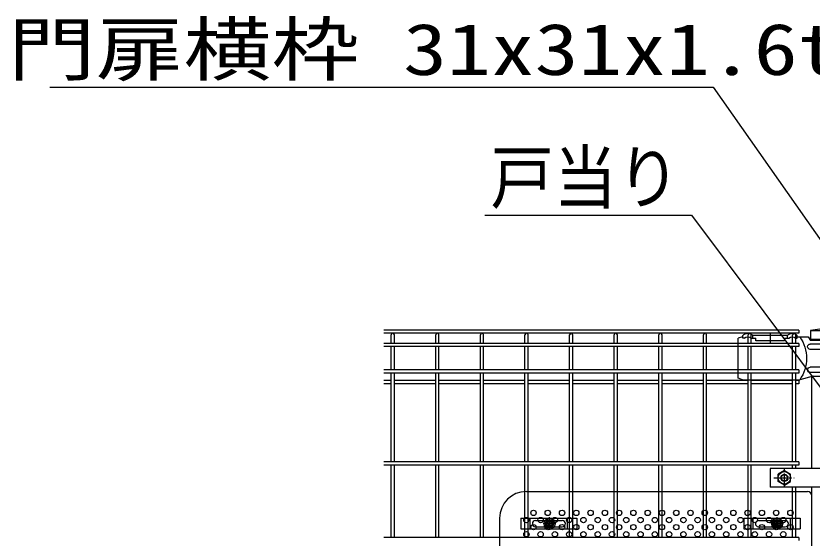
# Model space of a CAD drawing. Units: millimetres, scale not verified. Extents: x -4455 to 4455, y -3150 to 3150.
# Drawn here: x -3829 to -2936, y 138 to 724 of the extents above; entities that cross this region are included whole.
import ezdxf
from ezdxf.enums import TextEntityAlignment as Align

# ---------------------------------------------------------------- set-up
doc = ezdxf.new("R2010")
doc.units = ezdxf.units.MM
doc.header["$LTSCALE"] = 20
doc.linetypes.add('USER4', pattern=[1.125, 0.75, -0.125, 0.125, -0.125])
for name, color, linetype, lineweight in [('0-0_外形線', 7, 'Continuous', 25), ('0-1_寸法線', 4, 'Continuous', 25), ('0-B_LAYER06', 3, 'Continuous', 25), ('0-D_継手', 3, 'Continuous', 25), ('0-E_2', 7, 'Continuous', 25), ('0-F_NER', 30, 'Continuous', 25), ('1-0_新目隠小2', 4, 'Continuous', 25), ('1-2_穴パン小', 7, 'Continuous', 25), ('1-3_固定金具', 41, 'Continuous', 25)]:
    doc.layers.add(name, color=color, linetype=linetype, lineweight=lineweight)
doc.styles.add('ＭＳ ゴシック', font='')
doc.styles.get('ＭＳ ゴシック').set_extended_font_data('MS Gothic')

# ---------------------------------------------------------------- blocks, each defined once
blk = doc.blocks.new('tu')
at = {"layer": '0-B_LAYER06'}
for p, q in [((141880.7, 81400.2), (141880.7, 81185.2)), ((141270.7, 81320.2), (141028.6, 81320.2)), ((141270.7, 81292.7), (141270.7, 81352.7)), ((141560.7, 81292.7), (141460.7, 81292.7)), ((141490.7, 81352.7), (142270.7, 81352.7)), ((141490.7, 81292.7), (141490.7, 81352.7)), ((141560.7, 81292.7), (141560.7, 81232.7)), ((142300.7, 81292.7), (142200.7, 81292.7)), ((142270.7, 81292.7), (142270.7, 81352.7)), ((142460.7, 81292.7), (142490.7, 81292.7)), ((142490.7, 81292.7), (142490.7, 81352.7)), ((142500.1, 81320.2), (142600.1, 81288.2)), ((139974.8, 80540.2), (139974.8, 81140.2)), ((140153.5, 81160.2), (140980.1, 81160.2)), ((140153.5, 81040.2), (140980.1, 81040.2)), ((140200.4, 80930.2), (140218.9, 80930.2)), ((140340.1, 81000.2), (140201.6, 80920.2)), ((140340.1, 81000.2), (140201.6, 80920.2)), ((140201.6, 80920.2), (140201.6, 80760.2)), ((140201.6, 80920.2), (140201.6, 80760.2)), ((140340.1, 80894.2), (140340.1, 81005.8)), ((140478.7, 80920.2), (140340.1, 81000.2)), ((140478.7, 80920.2), (140340.1, 81000.2)), ((140340.1, 80813.2), (140340.1, 80867.2)), ((140478.7, 80760.2), (140478.7, 80920.2)), ((140478.7, 80760.2), (140478.7, 80920.2)), ((140286.1, 80840.2), (140174.6, 80840.2)), ((140200.4, 80750.2), (140218.9, 80750.2)), ((140201.6, 80760.2), (140340.1, 80680.2)), ((140201.6, 80760.2), (140340.1, 80680.2)), ((140313.1, 80840.2), (140367.1, 80840.2)), ((140340.1, 80786.2), (140340.1, 80674.7)), ((140340.1, 80680.2), (140478.7, 80760.2)), ((140340.1, 80680.2), (140478.7, 80760.2)), ((140394.1, 80840.2), (140505.7, 80840.2)), ((140153.5, 80640.2), (140980.1, 80640.2)), ((140153.5, 80520.2), (140980.1, 80520.2)), ((140918.6, 80440.2), (140074.8, 80440.2)), ((140918.6, 80440.2), (141217.1, 80360.2)), ((142500.1, 80360.2), (141217.1, 80360.2)), ((142500.1, 80360.2), (142600.1, 80392.2))]:
    blk.add_line(p, q, dxfattribs=at)
for points in [[(141300.7, 81292.7), (141270.7, 81292.7), (141270.7, 81352.7)], [(141560.7, 81232.7), (142200.7, 81232.7), (142200.7, 81292.7)]]:
    blk.add_lwpolyline(points, dxfattribs=at)
blk.add_circle((140340.1, 80840.2), 138.6, dxfattribs=at)
blk.add_circle((140340.1, 80840.2), 138.6, dxfattribs=at)
for centre, radius, start, end in [((141380.7, 81250.7), 150, 42.83468, 137.16667), ((142380.7, 81250.7), 150, 42.83331, 137.16532), ((140074.8, 81140.2), 100, 90.00001, 179.99999), ((141894.4, 80840.2), 830.1, 144.67551, 215.32453), ((141380.7, 81203.3), 120, 48.1895, 131.81049), ((142380.7, 81203.3), 120, 48.1895, 131.81051), ((140153.5, 81100.2), 60, 90, 270), ((140980.1, 81100.2), 60, 270, 90), ((140200.4, 80840.2), 90, 90, 270), ((140435.6, 80840.2), 90, 299.99756, 60.00244), ((140074.8, 80540.2), 100, 180.00001, 270), ((140153.5, 80580.2), 60, 90, 270), ((140980.1, 80580.2), 60, 270, 90)]:
    blk.add_arc(centre, radius, start, end, dxfattribs=at)
at = {"layer": '0-D_継手'}
for p in [(140074.8, 81240.2), (141028.6, 81320.2)]:
    blk.add_line(p, (140975.1, 81240.2), dxfattribs=at)
at = {"layer": '0-E_2', "color": 3}
blk.add_line((142600.1, 80392.2), (142600.1, 81288.2), dxfattribs=at)
blk = doc.blocks.new('A$Ca6713f28')
at = {"layer": '1-3_固定金具'}
for p, q in [((0, 0), (1260, 0)), ((210, -240), (210, 0)), ((745.1, -80), (745.1, 22.9)), ((1050, -240), (1050, 0)), ((1260, 0), (1260, -240)), ((260, -120), (260.2, -120)), ((330, -50), (930, -50)), ((705.1, -120), (602.2, -120)), ((705.1, -120), (665.1, -120)), ((700.6, -112.8), (737.9, -112.8)), ((700.6, -127.2), (700.6, -112.8)), ((700.6, -112.8), (737.9, -112.8)), ((700.6, -127.2), (700.6, -112.8)), ((700.6, -112.8), (737.9, -112.8)), ((700.6, -127.2), (700.6, -112.8)), ((737.9, -127.2), (700.6, -127.2)), ((737.9, -127.2), (700.6, -127.2)), ((725.1, -120), (765.1, -120)), ((725.1, -120), (765.1, -120)), ((737.9, -112.8), (737.9, -75.5)), ((737.9, -112.8), (737.9, -75.5)), ((737.9, -112.8), (737.9, -75.5)), ((737.9, -112.8), (737.9, -75.5)), ((737.9, -112.8), (737.9, -75.5)), ((737.9, -112.8), (737.9, -75.5)), ((737.9, -75.5), (752.3, -75.5)), ((737.9, -75.5), (752.3, -75.5)), ((737.9, -75.5), (752.3, -75.5)), ((737.9, -75.5), (752.3, -75.5)), ((737.9, -75.5), (752.3, -75.5)), ((737.9, -75.5), (752.3, -75.5)), ((737.9, -164.5), (737.9, -127.2)), ((737.9, -164.5), (737.9, -127.2)), ((752.3, -164.5), (737.9, -164.5)), ((752.3, -164.5), (737.9, -164.5)), ((752.3, -164.5), (737.9, -164.5)), ((752.3, -164.5), (737.9, -164.5)), ((752.3, -164.5), (737.9, -164.5)), ((752.3, -164.5), (737.9, -164.5)), ((745.1, -80), (745.1, -40)), ((745.1, -140), (745.1, -100)), ((745.1, -140), (745.1, -100)), ((745.1, -160), (745.1, -200)), ((745.1, -160), (745.1, -262.9)), ((752.3, -75.5), (752.3, -112.8)), ((752.3, -75.5), (752.3, -112.8)), ((752.3, -75.5), (752.3, -112.8)), ((752.3, -75.5), (752.3, -112.8)), ((752.3, -75.5), (752.3, -112.8)), ((752.3, -112.8), (789.6, -112.8)), ((752.3, -112.8), (789.6, -112.8)), ((752.3, -112.8), (789.6, -112.8)), ((752.3, -127.2), (752.3, -164.5)), ((789.6, -127.2), (752.3, -127.2)), ((752.3, -127.2), (752.3, -164.5)), ((789.6, -127.2), (752.3, -127.2)), ((752.3, -127.2), (752.3, -164.5)), ((789.6, -127.2), (752.3, -127.2)), ((785.1, -120), (825.1, -120)), ((785.1, -120), (888, -120)), ((789.6, -112.8), (789.6, -127.2)), ((789.6, -112.8), (789.6, -127.2)), ((789.6, -112.8), (789.6, -127.2)), ((1004, -120), (1004.2, -120)), ((330, -190), (930, -190))]:
    blk.add_line(p, q, dxfattribs=at)
for points in [[(0, 0), (0, -240), (1260, -240)], [(700.6, -127.2), (700.6, -112.8), (737.9, -112.8)], [(700.6, -127.2), (700.6, -112.8), (737.9, -112.8)], [(700.6, -127.2), (700.6, -112.8), (737.9, -112.8)], [(737.9, -164.5), (737.9, -127.2), (700.6, -127.2)], [(737.9, -164.5), (737.9, -127.2), (700.6, -127.2)], [(737.9, -164.5), (737.9, -127.2), (700.6, -127.2)], [(737.9, -164.5), (737.9, -127.2), (700.6, -127.2)], [(752.3, -75.5), (752.3, -112.8), (789.6, -112.8), (789.6, -127.2)], [(752.3, -112.8), (789.6, -112.8), (789.6, -127.2)], [(752.3, -112.8), (789.6, -112.8), (789.6, -127.2)], [(789.6, -127.2), (752.3, -127.2), (752.3, -164.5)], [(789.6, -127.2), (752.3, -127.2), (752.3, -164.5)], [(789.6, -127.2), (752.3, -127.2), (752.3, -164.5)]]:
    blk.add_lwpolyline(points, dxfattribs=at)
for radius in [122.9, 122.9, 122.9, 122.9, 122.9, 122.9, 91.9, 91.9, 91.9, 91.9, 91.9, 91.9, 60]:
    blk.add_circle((745.1, -120), radius, dxfattribs=at)
for centre, start, end in [((330, -120), 90, 180), ((330, -120), 180, 270), ((930, -120), 0, 90), ((930, -120), 270, 0)]:
    blk.add_arc(centre, 70, start, end, dxfattribs=at)
blk = doc.blocks.new('A$C13c94f53')
at = {"layer": '1-3_固定金具'}
for p, q in [((0, 0), (1260, 0)), ((210, -240), (210, 0)), ((645.1, -80), (645.1, 22.9)), ((1050, -240), (1050, 0)), ((1260, 0), (1260, -240)), ((260, -120), (260.2, -120)), ((330, -50), (930, -50)), ((605.1, -120), (502.2, -120)), ((605.1, -120), (565.1, -120)), ((600.6, -112.8), (637.9, -112.8)), ((600.6, -127.2), (600.6, -112.8)), ((600.6, -112.8), (637.9, -112.8)), ((600.6, -127.2), (600.6, -112.8)), ((600.6, -112.8), (637.9, -112.8)), ((600.6, -127.2), (600.6, -112.8)), ((637.9, -127.2), (600.6, -127.2)), ((637.9, -127.2), (600.6, -127.2)), ((625.1, -120), (665.1, -120)), ((625.1, -120), (665.1, -120)), ((637.9, -112.8), (637.9, -75.5)), ((637.9, -112.8), (637.9, -75.5)), ((637.9, -112.8), (637.9, -75.5)), ((637.9, -112.8), (637.9, -75.5)), ((637.9, -112.8), (637.9, -75.5)), ((637.9, -112.8), (637.9, -75.5)), ((637.9, -75.5), (652.3, -75.5)), ((637.9, -75.5), (652.3, -75.5)), ((637.9, -75.5), (652.3, -75.5)), ((637.9, -75.5), (652.3, -75.5)), ((637.9, -75.5), (652.3, -75.5)), ((637.9, -75.5), (652.3, -75.5)), ((637.9, -164.5), (637.9, -127.2)), ((637.9, -164.5), (637.9, -127.2)), ((652.3, -164.5), (637.9, -164.5)), ((652.3, -164.5), (637.9, -164.5)), ((652.3, -164.5), (637.9, -164.5)), ((652.3, -164.5), (637.9, -164.5)), ((652.3, -164.5), (637.9, -164.5)), ((652.3, -164.5), (637.9, -164.5)), ((645.1, -80), (645.1, -40)), ((645.1, -140), (645.1, -100)), ((645.1, -140), (645.1, -100)), ((645.1, -160), (645.1, -200)), ((645.1, -160), (645.1, -262.9)), ((652.3, -75.5), (652.3, -112.8)), ((652.3, -75.5), (652.3, -112.8)), ((652.3, -75.5), (652.3, -112.8)), ((652.3, -75.5), (652.3, -112.8)), ((652.3, -75.5), (652.3, -112.8)), ((652.3, -112.8), (689.6, -112.8)), ((652.3, -112.8), (689.6, -112.8)), ((652.3, -112.8), (689.6, -112.8)), ((652.3, -127.2), (652.3, -164.5)), ((689.6, -127.2), (652.3, -127.2)), ((652.3, -127.2), (652.3, -164.5)), ((689.6, -127.2), (652.3, -127.2)), ((652.3, -127.2), (652.3, -164.5)), ((689.6, -127.2), (652.3, -127.2)), ((685.1, -120), (725.1, -120)), ((685.1, -120), (788, -120)), ((689.6, -112.8), (689.6, -127.2)), ((689.6, -112.8), (689.6, -127.2)), ((689.6, -112.8), (689.6, -127.2)), ((1004, -120), (1004.2, -120)), ((330, -190), (930, -190))]:
    blk.add_line(p, q, dxfattribs=at)
for points in [[(0, 0), (0, -240), (1260, -240)], [(600.6, -127.2), (600.6, -112.8), (637.9, -112.8)], [(600.6, -127.2), (600.6, -112.8), (637.9, -112.8)], [(600.6, -127.2), (600.6, -112.8), (637.9, -112.8)], [(637.9, -164.5), (637.9, -127.2), (600.6, -127.2)], [(637.9, -164.5), (637.9, -127.2), (600.6, -127.2)], [(637.9, -164.5), (637.9, -127.2), (600.6, -127.2)], [(637.9, -164.5), (637.9, -127.2), (600.6, -127.2)], [(652.3, -75.5), (652.3, -112.8), (689.6, -112.8), (689.6, -127.2)], [(652.3, -112.8), (689.6, -112.8), (689.6, -127.2)], [(652.3, -112.8), (689.6, -112.8), (689.6, -127.2)], [(689.6, -127.2), (652.3, -127.2), (652.3, -164.5)], [(689.6, -127.2), (652.3, -127.2), (652.3, -164.5)], [(689.6, -127.2), (652.3, -127.2), (652.3, -164.5)]]:
    blk.add_lwpolyline(points, dxfattribs=at)
for radius in [122.9, 122.9, 122.9, 122.9, 122.9, 122.9, 91.9, 91.9, 91.9, 91.9, 91.9, 91.9, 60]:
    blk.add_circle((645.1, -120), radius, dxfattribs=at)
for centre, start, end in [((330, -120), 90, 180), ((330, -120), 180, 270), ((930, -120), 0, 90), ((930, -120), 270, 0)]:
    blk.add_arc(centre, 70, start, end, dxfattribs=at)

msp = doc.modelspace()

# ---------------------------------------------------------------- linework, layer by layer
at = {"layer": '0-0_外形線'}
for p, q in [((-2938.08, 370.85), (-2938.08, 360.85)), ((-2938.08, 370.85), (-2927.58, 370.85)), ((-2938.08, 370.85), (-2927.58, 370.85)), ((-2874.58, 360.85), (-2938.08, 360.85)), ((-2936.58, 216.35), (-2936.58, 319.1)), ((-2936.58, 178.35), (-2936.58, 195.35)), ((-2936.58, -256.64), (-2936.58, 157.35))]:
    msp.add_line(p, q, dxfattribs=at)
msp.add_lwpolyline([(-2906.33, 375.53), (-2938.08, 370.85), (-2874.58, 370.85)], dxfattribs=at)
at = {"layer": '0-1_寸法線'}
for points in [[(-3790.52, 643.6), (-3047.07, 643.6), (-2744.65, 213.12)], [(-3303.06, 500.12), (-3071.42, 500.12), (-2909.34, 283.48)]]:
    msp.add_lwpolyline(points, dxfattribs=at)
at = {"layer": '0-B_LAYER06'}
for p, q in [((-2873.78, 216.35), (-2983.33, 216.35)), ((-2983.33, 216.35), (-2983.33, 195.35)), ((-2967.33, 213.94), (-2974.33, 209.9)), ((-2974.33, 201.81), (-2974.33, 209.9)), ((-2967.33, 213.94), (-2960.33, 209.9)), ((-2960.33, 201.81), (-2960.33, 209.9)), ((-2967.33, 197.77), (-2974.33, 201.81)), ((-2967.33, 197.77), (-2960.33, 201.81)), ((-2873.78, 195.35), (-2983.33, 195.35))]:
    msp.add_line(p, q, dxfattribs=at)
at = {"layer": '0-B_LAYER06', "color": 1, "linetype": 'USER4'}
for p, q in [((-2967.33, 195.82), (-2967.33, 215.87)), ((-2979.33, 205.85), (-2956.39, 205.85))]:
    msp.add_line(p, q, dxfattribs=at)
at = {"layer": '0-B_LAYER06', "color": 1}
for radius in [7, 3.5]:
    msp.add_circle((-2967.33, 205.85), radius, dxfattribs=at)
at = {"layer": '0-B_LAYER06'}
msp.add_circle((-2967.33, 205.85), 4, dxfattribs=at)
at = {"layer": '0-F_NER'}
for p, q in [((-2951.33, 371.45), (-3416.33, 371.45)), ((-2951.33, 367.85), (-3416.33, 367.85)), ((-3408.13, 356.55), (-3408.13, 366.05)), ((-3404.53, 356.55), (-3404.53, 366.05)), ((-3358.13, 356.55), (-3358.13, 366.05)), ((-3354.53, 356.55), (-3354.53, 366.05)), ((-3308.13, 356.55), (-3308.13, 366.05)), ((-3304.53, 356.55), (-3304.53, 366.05)), ((-3258.13, 356.55), (-3258.13, 366.05)), ((-3254.53, 356.55), (-3254.53, 366.05)), ((-3208.13, 356.55), (-3208.13, 366.05)), ((-3204.53, 356.55), (-3204.53, 366.05)), ((-3158.13, 356.55), (-3158.13, 366.05)), ((-3154.53, 356.55), (-3154.53, 366.05)), ((-3108.13, 356.55), (-3108.13, 366.05)), ((-3104.53, 356.55), (-3104.53, 366.05)), ((-3058.13, 356.55), (-3058.13, 366.05)), ((-3054.53, 356.55), (-3054.53, 366.05)), ((-3008.13, 356.55), (-3008.13, 366.05)), ((-3004.53, 356.55), (-3004.53, 366.05)), ((-2958.13, 356.55), (-2958.13, 366.05)), ((-2954.53, 356.55), (-2954.53, 366.05)), ((-2951.33, 371.45), (-2951.33, 367.85)), ((-2951.33, 356.55), (-3416.33, 356.55)), ((-2951.33, 352.95), (-3416.33, 352.95)), ((-3408.13, 326.75), (-3408.13, 352.95)), ((-3404.53, 326.75), (-3404.53, 352.95)), ((-3358.13, 326.75), (-3358.13, 352.95)), ((-3354.53, 326.75), (-3354.53, 352.95)), ((-3308.13, 326.75), (-3308.13, 352.95)), ((-3304.53, 326.75), (-3304.53, 352.95)), ((-3258.13, 326.75), (-3258.13, 352.95)), ((-3254.53, 326.75), (-3254.53, 352.95)), ((-3208.13, 326.75), (-3208.13, 352.95)), ((-3204.53, 326.75), (-3204.53, 352.95)), ((-3158.13, 326.75), (-3158.13, 352.95)), ((-3154.53, 326.75), (-3154.53, 352.95)), ((-3108.13, 326.75), (-3108.13, 352.95)), ((-3104.53, 326.75), (-3104.53, 352.95)), ((-3058.13, 326.75), (-3058.13, 352.95)), ((-3054.53, 326.75), (-3054.53, 352.95)), ((-3008.13, 326.75), (-3008.13, 352.95)), ((-3004.53, 326.75), (-3004.53, 352.95)), ((-2958.13, 326.75), (-2958.13, 352.95)), ((-2954.53, 326.75), (-2954.53, 352.95)), ((-2951.33, 356.55), (-2951.33, 352.95)), ((-2951.33, 326.75), (-3416.33, 326.75)), ((-2951.33, 323.15), (-3416.33, 323.15)), ((-3408.13, 223.65), (-3408.13, 323.15)), ((-3404.53, 223.65), (-3404.53, 323.15)), ((-3358.13, 223.65), (-3358.13, 323.15)), ((-3354.53, 223.65), (-3354.53, 323.15)), ((-3308.13, 223.65), (-3308.13, 323.15)), ((-3304.53, 223.65), (-3304.53, 323.15)), ((-3258.13, 223.65), (-3258.13, 323.15)), ((-3254.53, 223.65), (-3254.53, 323.15)), ((-3208.13, 223.65), (-3208.13, 323.15)), ((-3204.53, 223.65), (-3204.53, 323.15)), ((-3158.13, 223.65), (-3158.13, 323.15)), ((-3154.53, 223.65), (-3154.53, 323.15)), ((-3108.13, 223.65), (-3108.13, 323.15)), ((-3104.53, 223.65), (-3104.53, 323.15)), ((-3058.13, 223.65), (-3058.13, 323.15)), ((-3054.53, 223.65), (-3054.53, 323.15)), ((-3008.13, 223.65), (-3008.13, 323.15)), ((-3004.53, 223.65), (-3004.53, 323.15)), ((-2958.13, 223.65), (-2958.13, 323.15)), ((-2954.53, 223.65), (-2954.53, 323.15)), ((-2951.33, 326.75), (-2951.33, 323.15)), ((-3408.13, 314.9), (-3416.33, 314.9)), ((-3358.13, 314.9), (-3404.53, 314.9)), ((-3308.13, 314.9), (-3354.53, 314.9)), ((-3258.13, 314.9), (-3304.53, 314.9)), ((-3208.13, 314.9), (-3254.53, 314.9)), ((-3158.13, 314.9), (-3204.53, 314.9)), ((-3108.13, 314.9), (-3154.53, 314.9)), ((-3058.13, 314.9), (-3104.53, 314.9)), ((-3008.13, 314.9), (-3054.53, 314.9)), ((-2958.13, 314.9), (-3004.53, 314.9)), ((-2951.33, 314.9), (-2954.53, 314.9)), ((-2951.33, 314.9), (-2951.33, 311.3)), ((-3408.13, 311.3), (-3416.33, 311.3)), ((-3358.13, 311.3), (-3404.53, 311.3)), ((-3308.13, 311.3), (-3354.53, 311.3)), ((-3258.13, 311.3), (-3304.53, 311.3)), ((-3208.13, 311.3), (-3254.53, 311.3)), ((-3158.13, 311.3), (-3204.53, 311.3)), ((-3108.13, 311.3), (-3154.53, 311.3)), ((-3058.13, 311.3), (-3104.53, 311.3)), ((-3008.13, 311.3), (-3054.53, 311.3)), ((-2958.13, 311.3), (-3004.53, 311.3)), ((-2951.33, 311.3), (-2954.53, 311.3)), ((-2951.33, 223.65), (-3416.33, 223.65)), ((-2951.33, 223.65), (-2951.33, 220.05)), ((-2951.33, 220.05), (-3416.33, 220.05)), ((-3408.13, 139.15), (-3408.13, 220.05)), ((-3404.53, 139.15), (-3404.53, 220.05)), ((-3358.13, 139.15), (-3358.13, 220.05)), ((-3354.53, 139.15), (-3354.53, 220.05)), ((-3308.13, 139.15), (-3308.13, 220.05)), ((-3304.53, 139.15), (-3304.53, 220.05)), ((-3258.13, 139.15), (-3258.13, 220.05)), ((-3254.53, 139.15), (-3254.53, 220.05)), ((-3208.13, 139.15), (-3208.13, 220.05)), ((-3204.53, 139.15), (-3204.53, 220.05)), ((-3158.13, 139.15), (-3158.13, 220.05)), ((-3154.53, 139.15), (-3154.53, 220.05)), ((-3108.13, 139.15), (-3108.13, 220.05)), ((-3104.53, 139.15), (-3104.53, 220.05)), ((-3058.13, 139.15), (-3058.13, 220.05)), ((-3054.53, 139.15), (-3054.53, 220.05)), ((-3008.13, 139.15), (-3008.13, 220.05)), ((-3004.53, 139.15), (-3004.53, 220.05)), ((-2958.13, 216.35), (-2958.13, 220.05)), ((-2954.53, 216.35), (-2954.53, 220.05)), ((-2958.13, 139.15), (-2958.13, 195.35)), ((-2954.53, 139.15), (-2954.53, 195.35)), ((-2951.33, 139.15), (-3416.33, 139.15)), ((-2951.33, 139.15), (-2951.33, 135.55))]:
    msp.add_line(p, q, dxfattribs=at)
for centre in [(-3406.33, 366.05), (-3356.33, 366.05), (-3306.33, 366.05), (-3256.33, 366.05), (-3206.33, 366.05), (-3156.33, 366.05), (-3106.33, 366.05), (-3056.33, 366.05), (-3006.33, 366.05), (-2956.33, 366.05)]:
    msp.add_arc(centre, 1.8, 0, 180, dxfattribs=at)
at = {"layer": '1-0_新目隠小2'}
for p, q in [((-3256.57, 190.6), (-2941.58, 190.6)), ((-2936.58, -124.4), (-2936.58, 185.6)), ((-3286.57, 160.6), (-3286.57, -99.4))]:
    msp.add_line(p, q, dxfattribs=at)
for centre in [(-3230.57, 154.6), (-2975.57, 154.6)]:
    msp.add_circle(centre, 4, dxfattribs=at)
for centre, radius, start, end in [((-3256.57, 160.6), 30, 90, 180), ((-2941.58, 185.6), 5, 0, 90)]:
    msp.add_arc(centre, radius, start, end, dxfattribs=at)
at = {"layer": '1-2_穴パン小'}
for centre in [(-3248.57, 166.6), (-3232.57, 166.6), (-3216.57, 166.6), (-3200.57, 166.6), (-3184.57, 166.6), (-3168.57, 166.6), (-3152.57, 166.6), (-3136.57, 166.6), (-3120.57, 166.6), (-3104.57, 166.6), (-3088.57, 166.6), (-3072.57, 166.6), (-3056.57, 166.6), (-3040.57, 166.6), (-3024.57, 166.6), (-3008.57, 166.6), (-2992.57, 166.6), (-2976.57, 166.6), (-2960.57, 166.6), (-3256.57, 158.6), (-3256.57, 158.6), (-3256.57, 158.6), (-3256.57, 158.6), (-3240.57, 158.6), (-3240.57, 158.6), (-3240.57, 158.6), (-3240.57, 158.6), (-3224.57, 158.6), (-3224.57, 158.6), (-3224.57, 158.6), (-3224.57, 158.6), (-3208.57, 158.6), (-3208.57, 158.6), (-3208.57, 158.6), (-3208.57, 158.6), (-3192.57, 158.6), (-3192.57, 158.6), (-3192.57, 158.6), (-3192.57, 158.6), (-3176.57, 158.6), (-3176.57, 158.6), (-3176.57, 158.6), (-3176.57, 158.6), (-3160.57, 158.6), (-3160.57, 158.6), (-3160.57, 158.6), (-3160.57, 158.6), (-3144.57, 158.6), (-3144.57, 158.6), (-3144.57, 158.6), (-3144.57, 158.6), (-3128.57, 158.6), (-3128.57, 158.6), (-3128.57, 158.6), (-3128.57, 158.6), (-3112.57, 158.6), (-3112.57, 158.6), (-3112.57, 158.6), (-3112.57, 158.6), (-3096.57, 158.6), (-3096.57, 158.6), (-3096.57, 158.6), (-3096.57, 158.6), (-3080.57, 158.6), (-3080.57, 158.6), (-3080.57, 158.6), (-3080.57, 158.6), (-3064.57, 158.6), (-3064.57, 158.6), (-3064.57, 158.6), (-3064.57, 158.6), (-3048.57, 158.6), (-3048.57, 158.6), (-3048.57, 158.6), (-3048.57, 158.6), (-3032.57, 158.6), (-3032.57, 158.6), (-3032.57, 158.6), (-3032.57, 158.6), (-3016.57, 158.6), (-3016.57, 158.6), (-3016.57, 158.6), (-3016.57, 158.6), (-3000.57, 158.6), (-3000.57, 158.6), (-3000.57, 158.6), (-3000.57, 158.6), (-2984.57, 158.6), (-2984.57, 158.6), (-2984.57, 158.6), (-2984.57, 158.6), (-2968.57, 158.6), (-2968.57, 158.6), (-2968.57, 158.6), (-2968.57, 158.6), (-3248.57, 150.6), (-3232.57, 150.6), (-3216.57, 150.6), (-3200.57, 150.6), (-3184.57, 150.6), (-3168.57, 150.6), (-3152.57, 150.6), (-3136.57, 150.6), (-3120.57, 150.6), (-3104.57, 150.6), (-3088.57, 150.6), (-3072.57, 150.6), (-3056.57, 150.6), (-3040.57, 150.6), (-3024.57, 150.6), (-3008.57, 150.6), (-2992.57, 150.6), (-2976.57, 150.6), (-2960.57, 150.6), (-3256.57, 142.6), (-3256.57, 142.6), (-3256.57, 142.6), (-3256.57, 142.6), (-3240.57, 142.6), (-3240.57, 142.6), (-3240.57, 142.6), (-3240.57, 142.6), (-3224.57, 142.6), (-3224.57, 142.6), (-3224.57, 142.6), (-3224.57, 142.6), (-3208.57, 142.6), (-3208.57, 142.6), (-3208.57, 142.6), (-3208.57, 142.6), (-3192.57, 142.6), (-3192.57, 142.6), (-3192.57, 142.6), (-3192.57, 142.6), (-3176.57, 142.6), (-3176.57, 142.6), (-3176.57, 142.6), (-3176.57, 142.6), (-3160.57, 142.6), (-3160.57, 142.6), (-3160.57, 142.6), (-3160.57, 142.6), (-3144.57, 142.6), (-3144.57, 142.6), (-3144.57, 142.6), (-3144.57, 142.6), (-3128.57, 142.6), (-3128.57, 142.6), (-3128.57, 142.6), (-3128.57, 142.6), (-3112.57, 142.6), (-3112.57, 142.6), (-3112.57, 142.6), (-3112.57, 142.6), (-3096.57, 142.6), (-3096.57, 142.6), (-3096.57, 142.6), (-3096.57, 142.6), (-3080.57, 142.6), (-3080.57, 142.6), (-3080.57, 142.6), (-3080.57, 142.6), (-3064.57, 142.6), (-3064.57, 142.6), (-3064.57, 142.6), (-3064.57, 142.6), (-3048.57, 142.6), (-3048.57, 142.6), (-3048.57, 142.6), (-3048.57, 142.6), (-3032.57, 142.6), (-3032.57, 142.6), (-3032.57, 142.6), (-3032.57, 142.6), (-3032.57, 142.6), (-3016.57, 142.6), (-3016.57, 142.6), (-3016.57, 142.6), (-3016.57, 142.6), (-3016.57, 142.6), (-3000.57, 142.6), (-3000.57, 142.6), (-3000.57, 142.6), (-3000.57, 142.6), (-3000.57, 142.6), (-3000.57, 142.6), (-3000.57, 142.6), (-3000.57, 142.6), (-2984.57, 142.6), (-2984.57, 142.6), (-2984.57, 142.6), (-2984.57, 142.6), (-2984.57, 142.6), (-2984.57, 142.6), (-2984.57, 142.6), (-2984.57, 142.6), (-2968.57, 142.6), (-2968.57, 142.6), (-2968.57, 142.6), (-2968.57, 142.6), (-2968.57, 142.6), (-2968.57, 142.6), (-2968.57, 142.6), (-2968.57, 142.6)]:
    msp.add_circle(centre, 3, dxfattribs=at)

# ---------------------------------------------------------------- block references
at = {"layer": '0-D_継手', "xscale": -0.05, "yscale": 0.05}
msp.add_blockref('tu', (4110.68, -3702.16), dxfattribs=at)
at = {"layer": '1-3_固定金具', "xscale": 0.05, "yscale": 0.05}
for name, p in [('A$C13c94f53', (-3262.83, 160.6)), ('A$Ca6713f28', (-3012.83, 160.6))]:
    msp.add_blockref(name, p, dxfattribs=at)

# ---------------------------------------------------------------- texts
at = {"layer": '0-1_寸法線', "color": 2, "style": 'ＭＳ ゴシック'}
for s, width, p in [('門扉横枠 31x31x1.6t', 1.25, (-3837.72, 640)), ('戸当り', 0.9, (-3296.92, 496.52))]:
    msp.add_text(s, height=57.77, dxfattribs=dict(at, width=width)).set_placement(p, align=Align.BOTTOM_LEFT)

doc.saveas('drawing.dxf')
